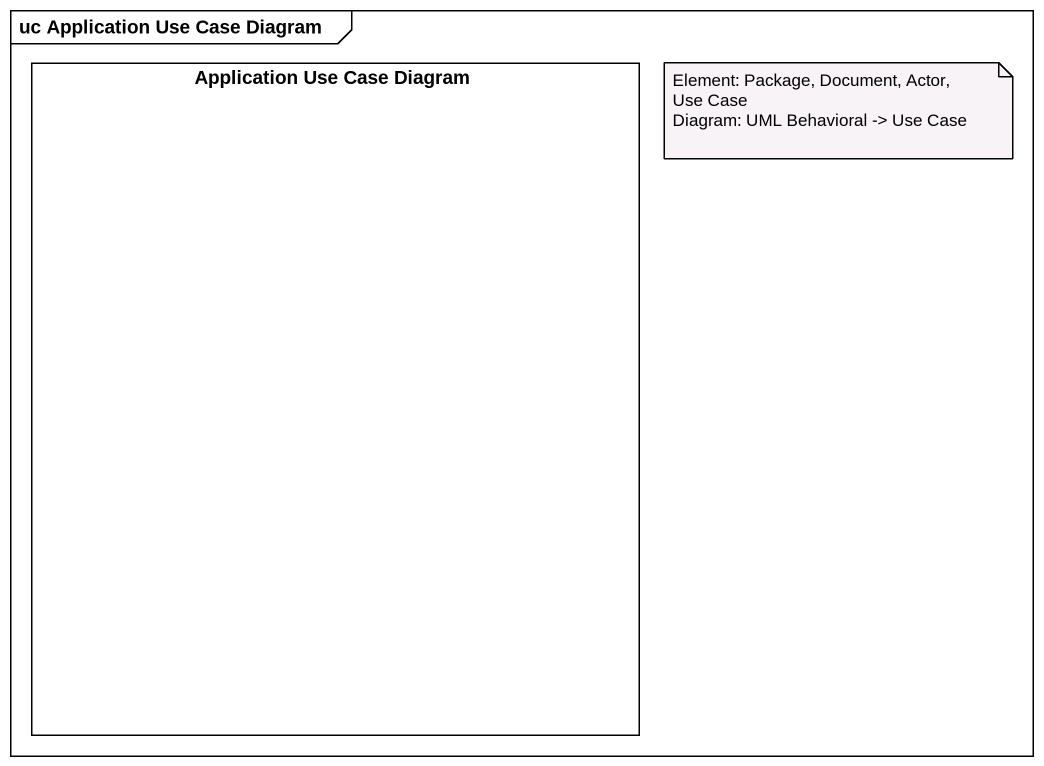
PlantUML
@startuml
mainframe uc Application Use Case Diagram
rectangle "Application Use Case Diagram" as Application_Use_Case_Diagram #FFFFFF
note as N1
  Element: Package, Document, Actor, Use Case
  Diagram: UML Behavioral -> Use Case
end note
@enduml
